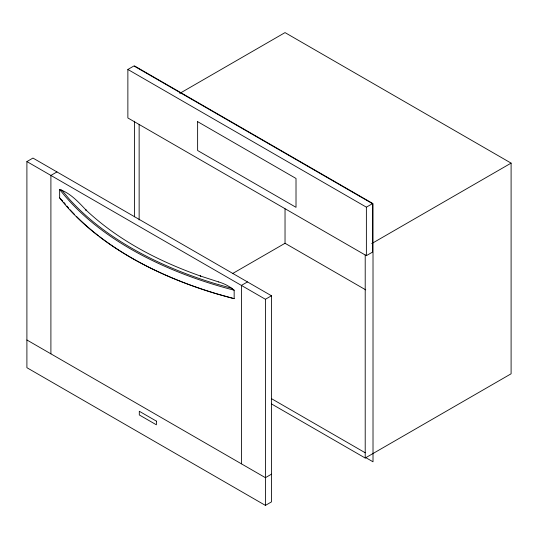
<?xml version="1.0" encoding="UTF-8"?>
<svg xmlns="http://www.w3.org/2000/svg" width="538" height="538" viewBox="0 0 538 538"><rect width="100%" height="100%" fill="white"/><g stroke="black" fill="none" stroke-linecap="round" stroke-linejoin="round"><path stroke-width="0.81" d="M26.9 161.568L26.9 367.696L265.409 505.397L271.468 501.893L271.468 295.772L32.959 158.071L26.9 161.568L265.409 299.276L271.468 295.772M50.902 353.836L50.902 175.428L56.961 171.931M62.69 200.977L59.651 197.923L59.651 189.457C70.532 193.209 78.575 202.187 86.288 210.318L85.515 209.591C118.118 240.385 158.757 261.307 200.768 276.129L200.156 275.933L218.697 281.952M127.869 69.463L127.869 117.963L366.378 255.664L372.444 252.161L372.444 203.667L133.935 65.966L127.869 69.463L366.378 207.164L372.444 203.667M134.507 216.807L134.507 121.252M139.14 219.961L139.14 124.379M99.671 236.686A345.665 199.564 0 0 0 215.664 293.553L234.158 298.671L234.158 290.211C229.713 286.377 224.225 283.566 218.589 281.919M241.407 463.823L241.407 285.416L247.467 281.919M265.409 505.397L265.409 299.276M232.772 273.445L285.032 243.277L285.032 208.865M271.434 403.89L365.208 458.026L365.208 254.898M366.378 255.664L366.378 207.164M179.786 93.37L285.032 32.603L511.1 163.122L511.1 373.796L365.208 458.026M371.738 243.579L511.1 163.122M271.468 474.18L265.409 477.683L26.9 339.982M232.187 288.422L215.664 283.795A345.665 199.564 0 0 1 69.637 199.484L61.621 189.948M134.507 65.925L373.016 203.626L373.016 461.799L365.746 457.603M285.032 243.277L365.719 289.861M271.434 398.631L365.208 452.767M63.76 202.248L65.36 204.158M66.968 206.067L68.568 207.971M234.158 298.671A346.58 200.096 0 0 1 59.651 197.923M234.158 290.211A346.58 200.096 0 0 1 59.651 189.457M98.353 235.671A345.665 199.564 0 0 1 76.369 216.316M74.641 214.561A345.665 199.564 0 0 1 70.175 209.84M197.628 121.655L197.628 150.519L296.014 207.325L296.014 178.461L197.628 121.655M156.397 421.14L139.302 411.267L139.302 414.946L156.397 424.818L156.397 421.14"/></g></svg>
